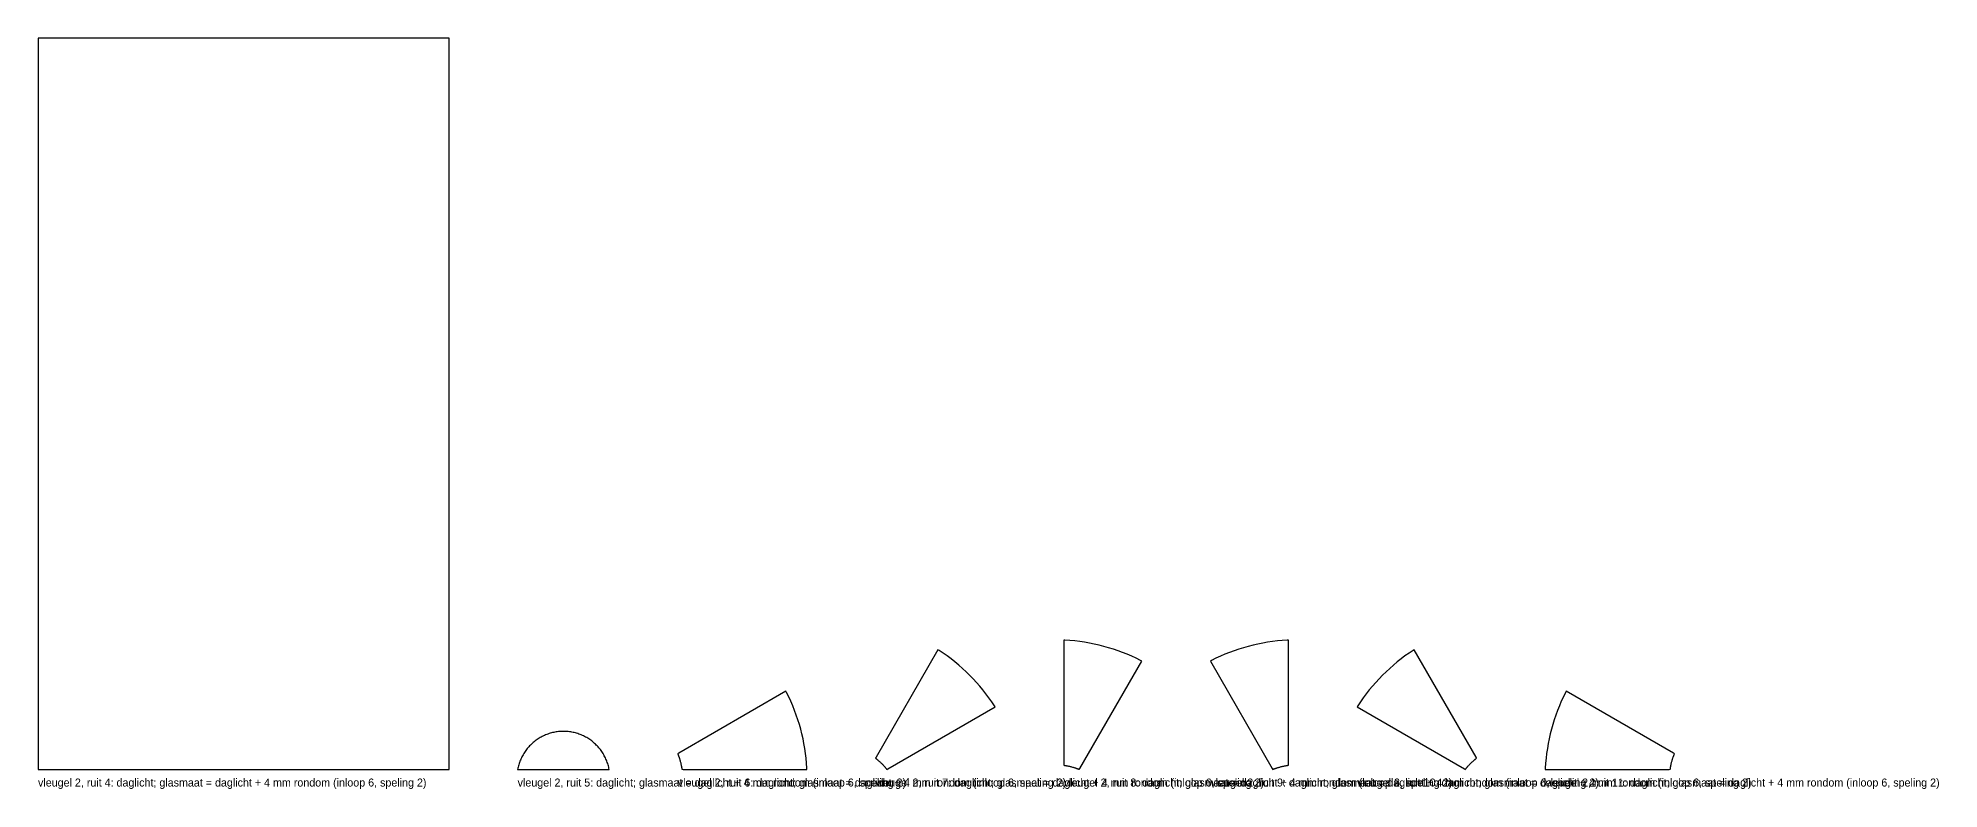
# Model space of a CAD drawing. Header units: millimetres. Extents: x 0 to 9904, y -34 to 1279.
# Drawn here: x 6579 to 9904, y -34 to 1279 of the extents above; entities that cross this region are included whole.
import ezdxf

# ---------------------------------------------------------------- set-up
doc = ezdxf.new("R2010")
doc.units = ezdxf.units.MM

msp = doc.modelspace()

# ---------------------------------------------------------------- linework, layer by layer
at = {"layer": 'DAGLICHT'}
for p, q in [((7297.5913, 1278.63), (6578.5913, 1278.63)), ((6578.5913, 1278.63), (6578.5913, 0)), ((7297.5913, 0), (7297.5913, 1278.63)), ((8152.8921, 209.2176), (8044.5205, 21.5124)), ((8154.792, 208.0189), (8152.8921, 209.2176)), ((8161.9643, 203.2265), (8154.792, 208.0189)), ((8169.0086, 198.248), (8161.9643, 203.2265)), ((8375.1188, 225.8468), (8372.8741, 225.935)), ((8372.8741, 225.935), (8372.8741, 9.1918)), ((8383.7264, 225.2827), (8375.1188, 225.8468)), ((8392.3162, 224.4934), (8383.7264, 225.2827)), ((8400.8825, 223.4795), (8392.3162, 224.4934)), ((8409.4192, 222.2417), (8400.8825, 223.4795)), ((8417.9207, 220.7809), (8409.4192, 222.2417)), ((8426.381, 219.098), (8417.9207, 220.7809)), ((8434.7943, 217.1943), (8426.381, 219.098)), ((8443.155, 215.071), (8434.7943, 217.1943)), ((8451.4571, 212.7295), (8443.155, 215.071)), ((8459.6952, 210.1715), (8451.4571, 212.7295)), ((8467.8634, 207.3988), (8459.6952, 210.1715)), ((8475.9563, 204.4132), (8467.8634, 207.3988)), ((8483.9683, 201.2167), (8475.9563, 204.4132)), ((8491.8938, 197.8116), (8483.9683, 201.2167)), ((8654.9358, 201.2167), (8647.0102, 197.8116)), ((8662.9477, 204.4132), (8654.9358, 201.2167)), ((8671.0406, 207.3988), (8662.9477, 204.4132)), ((8679.2088, 210.1715), (8671.0406, 207.3988)), ((8687.4469, 212.7295), (8679.2088, 210.1715)), ((8695.7491, 215.071), (8687.4469, 212.7295)), ((8704.1097, 217.1943), (8695.7491, 215.071)), ((8712.523, 219.098), (8704.1097, 217.1943)), ((8720.9833, 220.7809), (8712.523, 219.098)), ((8729.4848, 222.2417), (8720.9833, 220.7809)), ((8738.0216, 223.4795), (8729.4848, 222.2417)), ((8746.5878, 224.4934), (8738.0216, 223.4795)), ((8755.1777, 225.2827), (8746.5878, 224.4934)), ((8763.7853, 225.8468), (8755.1777, 225.2827)), ((8766.0299, 225.935), (8763.7853, 225.8468)), ((8766.0299, 9.1918), (8766.0299, 225.935)), ((8976.9398, 203.2265), (8969.8954, 198.248)), ((8984.1121, 208.0189), (8976.9398, 203.2265)), ((8986.0119, 209.2176), (8984.1121, 208.0189)), ((9094.3836, 21.5124), (8986.0119, 209.2176)), ((8175.9203, 193.0868), (8169.0086, 198.248)), ((8182.6945, 187.7465), (8175.9203, 193.0868)), ((8189.3265, 182.2307), (8182.6945, 187.7465)), ((8195.8119, 176.5431), (8189.3265, 182.2307)), ((8202.1462, 170.6878), (8195.8119, 176.5431)), ((8208.3251, 164.6686), (8202.1462, 170.6878)), ((8401.0804, 1.6339), (8509.452, 189.3391)), ((8499.7275, 194.2003), (8491.8938, 197.8116)), ((8507.464, 190.3851), (8499.7275, 194.2003)), ((8509.452, 189.3391), (8507.464, 190.3851)), ((8631.4401, 190.3851), (8629.452, 189.3391)), ((8629.452, 189.3391), (8737.8236, 1.6339)), ((8639.1765, 194.2003), (8631.4401, 190.3851)), ((8647.0102, 197.8116), (8639.1765, 194.2003)), ((8936.7578, 170.6878), (8930.5789, 164.6686)), ((8943.0921, 176.5431), (8936.7578, 170.6878)), ((8949.5775, 182.2307), (8943.0921, 176.5431)), ((8956.2096, 187.7465), (8949.5775, 182.2307)), ((8962.9837, 193.0868), (8956.2096, 187.7465)), ((8969.8954, 198.248), (8962.9837, 193.0868)), ((7887.0606, 136.5779), (7699.3554, 28.2063)), ((7888.1065, 134.5899), (7887.0606, 136.5779)), ((7891.9217, 126.8534), (7888.1065, 134.5899)), ((8214.3443, 158.4897), (8208.3251, 164.6686)), ((8220.1996, 152.1554), (8214.3443, 158.4897)), ((8225.8872, 145.67), (8220.1996, 152.1554)), ((8231.403, 139.038), (8225.8872, 145.67)), ((8236.7433, 132.2638), (8231.403, 139.038)), ((8907.501, 139.038), (8902.1607, 132.2638)), ((8913.0169, 145.67), (8907.501, 139.038)), ((8918.7044, 152.1554), (8913.0169, 145.67)), ((8924.5598, 158.4897), (8918.7044, 152.1554)), ((8930.5789, 164.6686), (8924.5598, 158.4897)), ((9250.7975, 134.5899), (9246.9823, 126.8534)), ((9251.8435, 136.5779), (9250.7975, 134.5899)), ((9439.5486, 28.2063), (9251.8435, 136.5779)), ((7895.5331, 119.0197), (7891.9217, 126.8534)), ((7898.9382, 111.0942), (7895.5331, 119.0197)), ((7902.1346, 103.0822), (7898.9382, 111.0942)), ((7905.1203, 94.9894), (7902.1346, 103.0822)), ((8065.1689, 0.864), (8252.8741, 109.2356)), ((8241.9045, 125.3521), (8236.7433, 132.2638)), ((8246.883, 118.3078), (8241.9045, 125.3521)), ((8251.6754, 111.1355), (8246.883, 118.3078)), ((8252.8741, 109.2356), (8251.6754, 111.1355)), ((8887.2287, 111.1355), (8886.0299, 109.2356)), ((8886.0299, 109.2356), (9073.7351, 0.864)), ((8892.021, 118.3078), (8887.2287, 111.1355)), ((8896.9995, 125.3521), (8892.021, 118.3078)), ((8902.1607, 132.2638), (8896.9995, 125.3521)), ((9236.7694, 103.0822), (9233.7838, 94.9894)), ((9239.9658, 111.0942), (9236.7694, 103.0822)), ((9243.3709, 119.0197), (9239.9658, 111.0942)), ((9246.9823, 126.8534), (9243.3709, 119.0197)), ((7907.893, 86.8211), (7905.1203, 94.9894)), ((7910.451, 78.5831), (7907.893, 86.8211)), ((7912.7924, 70.2809), (7910.451, 78.5831)), ((7914.9158, 61.9202), (7912.7924, 70.2809)), ((9226.1116, 70.2809), (9223.9883, 61.9202)), ((9228.4531, 78.5831), (9226.1116, 70.2809)), ((9231.011, 86.8211), (9228.4531, 78.5831)), ((9233.7838, 94.9894), (9231.011, 86.8211)), ((7433.0298, 34.5897), (7431.7539, 32.881)), ((7434.3501, 36.2644), (7433.0298, 34.5897)), ((7435.7137, 37.904), (7434.3501, 36.2644)), ((7437.1198, 39.5074), (7435.7137, 37.904)), ((7438.5674, 41.0734), (7437.1198, 39.5074)), ((7440.0555, 42.6009), (7438.5674, 41.0734)), ((7441.583, 44.089), (7440.0555, 42.6009)), ((7443.149, 45.5366), (7441.583, 44.089)), ((7444.7523, 46.9427), (7443.149, 45.5366)), ((7446.3919, 48.3063), (7444.7523, 46.9427)), ((7448.0667, 49.6266), (7446.3919, 48.3063)), ((7449.7754, 50.9025), (7448.0667, 49.6266)), ((7451.5169, 52.1333), (7449.7754, 50.9025)), ((7453.2901, 53.3181), (7451.5169, 52.1333)), ((7455.0936, 54.4561), (7453.2901, 53.3181)), ((7456.9264, 55.5464), (7455.0936, 54.4561)), ((7458.787, 56.5884), (7456.9264, 55.5464)), ((7460.6743, 57.5814), (7458.787, 56.5884)), ((7462.5869, 58.5246), (7460.6743, 57.5814)), ((7464.5236, 59.4174), (7462.5869, 58.5246)), ((7466.483, 60.2592), (7464.5236, 59.4174)), ((7468.4637, 61.0495), (7466.483, 60.2592)), ((7470.4645, 61.7876), (7468.4637, 61.0495)), ((7472.4839, 62.4731), (7470.4645, 61.7876)), ((7474.5205, 63.1055), (7472.4839, 62.4731)), ((7476.573, 63.6843), (7474.5205, 63.1055)), ((7478.6399, 64.2093), (7476.573, 63.6843)), ((7480.7199, 64.6799), (7478.6399, 64.2093)), ((7482.8115, 65.0959), (7480.7199, 64.6799)), ((7484.9132, 65.4571), (7482.8115, 65.0959)), ((7487.0237, 65.7631), (7484.9132, 65.4571)), ((7489.1415, 66.0138), (7487.0237, 65.7631)), ((7491.2651, 66.2089), (7489.1415, 66.0138)), ((7493.3931, 66.3484), (7491.2651, 66.2089)), ((7495.524, 66.4321), (7493.3931, 66.3484)), ((7497.6564, 66.46), (7495.524, 66.4321)), ((7499.7888, 66.4321), (7497.6564, 66.46)), ((7501.9197, 66.3484), (7499.7888, 66.4321)), ((7504.0477, 66.2089), (7501.9197, 66.3484)), ((7506.1713, 66.0138), (7504.0477, 66.2089)), ((7508.289, 65.7631), (7506.1713, 66.0138)), ((7510.3995, 65.4571), (7508.289, 65.7631)), ((7512.5013, 65.0959), (7510.3995, 65.4571)), ((7514.5929, 64.6799), (7512.5013, 65.0959)), ((7516.6728, 64.2093), (7514.5929, 64.6799)), ((7518.7398, 63.6843), (7516.6728, 64.2093)), ((7520.7923, 63.1055), (7518.7398, 63.6843)), ((7522.8289, 62.4731), (7520.7923, 63.1055)), ((7524.8483, 61.7876), (7522.8289, 62.4731)), ((7526.849, 61.0495), (7524.8483, 61.7876)), ((7528.8298, 60.2592), (7526.849, 61.0495)), ((7530.7891, 59.4174), (7528.8298, 60.2592)), ((7532.7258, 58.5246), (7530.7891, 59.4174)), ((7534.6384, 57.5814), (7532.7258, 58.5246)), ((7536.5257, 56.5884), (7534.6384, 57.5814)), ((7538.3864, 55.5464), (7536.5257, 56.5884)), ((7540.2191, 54.4561), (7538.3864, 55.5464)), ((7542.0227, 53.3181), (7540.2191, 54.4561)), ((7543.7958, 52.1333), (7542.0227, 53.3181)), ((7545.5374, 50.9025), (7543.7958, 52.1333)), ((7547.2461, 49.6266), (7545.5374, 50.9025)), ((7548.9208, 48.3063), (7547.2461, 49.6266)), ((7550.5604, 46.9427), (7548.9208, 48.3063)), ((7552.1638, 45.5366), (7550.5604, 46.9427)), ((7553.7297, 44.089), (7552.1638, 45.5366)), ((7555.2573, 42.6009), (7553.7297, 44.089)), ((7556.7454, 41.0734), (7555.2573, 42.6009)), ((7558.193, 39.5074), (7556.7454, 41.0734)), ((7559.599, 37.904), (7558.193, 39.5074)), ((7560.9627, 36.2644), (7559.599, 37.904)), ((7562.2829, 34.5897), (7560.9627, 36.2644)), ((7563.5589, 32.881), (7562.2829, 34.5897)), ((7916.8195, 53.5069), (7914.9158, 61.9202)), ((7918.5024, 45.0466), (7916.8195, 53.5069)), ((7919.9632, 36.5452), (7918.5024, 45.0466)), ((7921.201, 28.0084), (7919.9632, 36.5452)), ((9218.9408, 36.5452), (9217.7031, 28.0084)), ((9220.4017, 45.0466), (9218.9408, 36.5452)), ((9222.0845, 53.5069), (9220.4017, 45.0466)), ((9223.9883, 61.9202), (9222.0845, 53.5069)), ((6578.5913, 0), (7297.5913, 0)), ((7417.9765, 1.9365), (7417.5913, 0)), ((7417.5913, 0), (7577.7215, 0)), ((7418.4471, 4.0165), (7417.9765, 1.9365)), ((7418.9721, 6.0834), (7418.4471, 4.0165)), ((7419.5509, 8.1359), (7418.9721, 6.0834)), ((7420.1833, 10.1725), (7419.5509, 8.1359)), ((7420.8688, 12.1919), (7420.1833, 10.1725)), ((7421.6069, 14.1927), (7420.8688, 12.1919)), ((7422.3971, 16.1734), (7421.6069, 14.1927)), ((7423.239, 18.1328), (7422.3971, 16.1734)), ((7424.1318, 20.0694), (7423.239, 18.1328)), ((7425.075, 21.9821), (7424.1318, 20.0694)), ((7426.0679, 23.8694), (7425.075, 21.9821)), ((7427.1099, 25.73), (7426.0679, 23.8694)), ((7428.2003, 27.5627), (7427.1099, 25.73)), ((7429.3383, 29.3663), (7428.2003, 27.5627)), ((7430.5231, 31.1395), (7429.3383, 29.3663)), ((7431.7539, 32.881), (7430.5231, 31.1395)), ((7564.7897, 31.1395), (7563.5589, 32.881)), ((7565.9745, 29.3663), (7564.7897, 31.1395)), ((7567.1124, 27.5627), (7565.9745, 29.3663)), ((7568.2028, 25.73), (7567.1124, 27.5627)), ((7569.2448, 23.8694), (7568.2028, 25.73)), ((7570.2378, 21.9821), (7569.2448, 23.8694)), ((7571.181, 20.0694), (7570.2378, 21.9821)), ((7572.0738, 18.1328), (7571.181, 20.0694)), ((7572.9156, 16.1734), (7572.0738, 18.1328)), ((7573.7058, 14.1927), (7572.9156, 16.1734)), ((7574.444, 12.1919), (7573.7058, 14.1927)), ((7575.1294, 10.1725), (7574.444, 12.1919)), ((7575.7618, 8.1359), (7575.1294, 10.1725)), ((7576.3407, 6.0834), (7575.7618, 8.1359)), ((7576.8656, 4.0165), (7576.3407, 6.0834)), ((7577.3363, 1.9365), (7576.8656, 4.0165)), ((7577.7215, 0), (7577.3363, 1.9365)), ((7699.3554, 28.2063), (7697.7215, 27.1042)), ((7697.7215, 27.1042), (7698.0431, 26.307)), ((7698.0431, 26.307), (7698.2153, 25.8728)), ((7698.2153, 25.8728), (7698.3958, 25.412)), ((7698.3958, 25.412), (7698.5851, 24.922)), ((7698.5851, 24.922), (7698.7838, 24.4002)), ((7698.7838, 24.4002), (7698.9925, 23.8432)), ((7698.9925, 23.8432), (7699.2121, 23.2475)), ((7699.2121, 23.2475), (7699.4432, 22.609)), ((7699.4432, 22.609), (7699.6865, 21.9229)), ((7699.6865, 21.9229), (7699.9431, 21.184)), ((7699.9431, 21.184), (7700.2137, 20.3858)), ((7700.2137, 20.3858), (7700.4992, 19.5212)), ((7700.4992, 19.5212), (7700.8006, 18.5817)), ((7700.8006, 18.5817), (7701.1189, 17.5575)), ((7701.1189, 17.5575), (7701.4547, 16.4368)), ((7701.4547, 16.4368), (7701.8089, 15.2058)), ((7701.8089, 15.2058), (7702.182, 13.848)), ((7702.182, 13.848), (7702.5378, 12.4856)), ((7702.5378, 12.4856), (7702.8466, 11.2424)), ((7702.8466, 11.2424), (7703.116, 10.1039)), ((7703.116, 10.1039), (7703.3526, 9.0578)), ((7703.3526, 9.0578), (7703.5613, 8.0934)), ((7703.5613, 8.0934), (7703.7463, 7.2019)), ((7703.7463, 7.2019), (7703.911, 6.3754)), ((7703.911, 6.3754), (7704.0584, 5.6071)), ((7704.0584, 5.6071), (7704.1906, 4.8913)), ((7704.1906, 4.8913), (7704.3098, 4.2228)), ((7704.3098, 4.2228), (7704.4175, 3.5971)), ((7704.4175, 3.5971), (7704.5151, 3.0104)), ((7704.5151, 3.0104), (7704.604, 2.4591)), ((7704.604, 2.4591), (7704.685, 1.9402)), ((7704.685, 1.9402), (7704.7592, 1.4508)), ((7704.7592, 1.4508), (7704.8271, 0.9887)), ((7704.8271, 0.9887), (7704.9472, 0.1375)), ((7704.9472, 0.1375), (7706.9133, 0)), ((7706.9133, 0), (7923.6565, 0)), ((7922.2148, 19.4421), (7921.201, 28.0084)), ((7923.0041, 10.8523), (7922.2148, 19.4421)), ((7923.5683, 2.2447), (7923.0041, 10.8523)), ((7923.6565, 0), (7923.5683, 2.2447)), ((8044.5205, 21.5124), (8043.6565, 19.741)), ((8043.6565, 19.741), (8044.3337, 19.2114)), ((8044.3337, 19.2114), (8044.6999, 18.9215)), ((8044.6999, 18.9215), (8045.0866, 18.6127)), ((8045.0866, 18.6127), (8045.4955, 18.283)), ((8045.4955, 18.283), (8045.9285, 17.9304)), ((8045.9285, 17.9304), (8046.3878, 17.5524)), ((8046.3878, 17.5524), (8046.8758, 17.1463)), ((8046.8758, 17.1463), (8047.3951, 16.7089)), ((8047.3951, 16.7089), (8047.9489, 16.2364)), ((8047.9489, 16.2364), (8048.5406, 15.7247)), ((8048.5406, 15.7247), (8049.174, 15.1688)), ((8049.174, 15.1688), (8049.8536, 14.5628)), ((8049.8536, 14.5628), (8050.5844, 13.8999)), ((8050.5844, 13.8999), (8051.3721, 13.172)), ((8051.3721, 13.172), (8052.2233, 12.3694)), ((8052.2233, 12.3694), (8053.1456, 11.4804)), ((8053.1456, 11.4804), (8054.1475, 10.491)), ((8054.1475, 10.491), (8055.1369, 9.4891)), ((8055.1369, 9.4891), (8056.0259, 8.5668)), ((8056.0259, 8.5668), (8056.8285, 7.7156)), ((8056.8285, 7.7156), (8057.5564, 6.9279)), ((8057.5564, 6.9279), (8058.2193, 6.1971)), ((8058.2193, 6.1971), (8058.8253, 5.5175)), ((8058.8253, 5.5175), (8059.3812, 4.8841)), ((8059.3812, 4.8841), (8059.8929, 4.2924)), ((8059.8929, 4.2924), (8060.3654, 3.7386)), ((8060.3654, 3.7386), (8060.8028, 3.2193)), ((8060.8028, 3.2193), (8061.2089, 2.7313)), ((8061.2089, 2.7313), (8061.5869, 2.272)), ((8061.5869, 2.272), (8061.9395, 1.839)), ((8061.9395, 1.839), (8062.2692, 1.4301)), ((8062.2692, 1.4301), (8062.578, 1.0434)), ((8062.578, 1.0434), (8062.8679, 0.6772)), ((8062.8679, 0.6772), (8063.3975, 0)), ((8063.3975, 0), (8065.1689, 0.864)), ((8372.8741, 9.1918), (8373.0116, 7.2257)), ((8373.0116, 7.2257), (8373.8628, 7.1057)), ((8373.8628, 7.1057), (8374.3249, 7.0377)), ((8374.3249, 7.0377), (8374.8142, 6.9636)), ((8374.8142, 6.9636), (8375.3332, 6.8825)), ((8375.3332, 6.8825), (8375.8845, 6.7937)), ((8375.8845, 6.7937), (8376.4712, 6.696)), ((8376.4712, 6.696), (8377.0969, 6.5883)), ((8377.0969, 6.5883), (8377.7654, 6.4691)), ((8377.7654, 6.4691), (8378.4812, 6.3369)), ((8378.4812, 6.3369), (8379.2495, 6.1896)), ((8379.2495, 6.1896), (8380.076, 6.0248)), ((8380.076, 6.0248), (8380.9675, 5.8398)), ((8380.9675, 5.8398), (8381.9319, 5.6311)), ((8381.9319, 5.6311), (8382.978, 5.3946)), ((8382.978, 5.3946), (8384.1165, 5.1251)), ((8384.1165, 5.1251), (8385.3596, 4.8164)), ((8385.3596, 4.8164), (8386.7221, 4.4605)), ((8386.7221, 4.4605), (8388.0799, 4.0875)), ((8388.0799, 4.0875), (8389.3109, 3.7333)), ((8389.3109, 3.7333), (8390.4315, 3.3974)), ((8390.4315, 3.3974), (8391.4558, 3.0792)), ((8391.4558, 3.0792), (8392.3953, 2.7777)), ((8392.3953, 2.7777), (8393.2599, 2.4922)), ((8393.2599, 2.4922), (8394.058, 2.2216)), ((8394.058, 2.2216), (8394.797, 1.9651)), ((8394.797, 1.9651), (8395.4831, 1.7217)), ((8395.4831, 1.7217), (8396.1216, 1.4906)), ((8396.1216, 1.4906), (8396.7173, 1.2711)), ((8396.7173, 1.2711), (8397.2743, 1.0623)), ((8397.2743, 1.0623), (8397.7961, 0.8636)), ((8397.7961, 0.8636), (8398.2861, 0.6743)), ((8398.2861, 0.6743), (8398.7469, 0.4939)), ((8398.7469, 0.4939), (8399.1811, 0.3217)), ((8399.1811, 0.3217), (8399.9783, 0)), ((8399.9783, 0), (8401.0804, 1.6339)), ((8737.8236, 1.6339), (8738.9258, 0)), ((8738.9258, 0), (8739.7229, 0.3217)), ((8739.7229, 0.3217), (8740.1571, 0.4939)), ((8740.1571, 0.4939), (8740.618, 0.6743)), ((8740.618, 0.6743), (8741.1079, 0.8636)), ((8741.1079, 0.8636), (8741.6298, 1.0623)), ((8741.6298, 1.0623), (8742.1868, 1.2711)), ((8742.1868, 1.2711), (8742.7824, 1.4906)), ((8742.7824, 1.4906), (8743.421, 1.7217)), ((8743.421, 1.7217), (8744.107, 1.9651)), ((8744.107, 1.9651), (8744.846, 2.2216)), ((8744.846, 2.2216), (8745.6442, 2.4922)), ((8745.6442, 2.4922), (8746.5088, 2.7777)), ((8746.5088, 2.7777), (8747.4482, 3.0792)), ((8747.4482, 3.0792), (8748.4725, 3.3974)), ((8748.4725, 3.3974), (8749.5932, 3.7333)), ((8749.5932, 3.7333), (8750.8242, 4.0875)), ((8750.8242, 4.0875), (8752.182, 4.4605)), ((8752.182, 4.4605), (8753.5444, 4.8164)), ((8753.5444, 4.8164), (8754.7876, 5.1251)), ((8754.7876, 5.1251), (8755.926, 5.3946)), ((8755.926, 5.3946), (8756.9722, 5.6311)), ((8756.9722, 5.6311), (8757.9365, 5.8398)), ((8757.9365, 5.8398), (8758.828, 6.0248)), ((8758.828, 6.0248), (8759.6546, 6.1896)), ((8759.6546, 6.1896), (8760.4228, 6.3369)), ((8760.4228, 6.3369), (8761.1386, 6.4691)), ((8761.1386, 6.4691), (8761.8072, 6.5883)), ((8761.8072, 6.5883), (8762.4328, 6.696)), ((8762.4328, 6.696), (8763.0195, 6.7937)), ((8763.0195, 6.7937), (8763.5709, 6.8825)), ((8763.5709, 6.8825), (8764.0898, 6.9636)), ((8764.0898, 6.9636), (8764.5791, 7.0377)), ((8764.5791, 7.0377), (8765.0412, 7.1057)), ((8765.0412, 7.1057), (8765.8925, 7.2257)), ((8765.8925, 7.2257), (8766.0299, 9.1918)), ((9073.7351, 0.864), (9075.5065, 0)), ((9075.5065, 0), (9076.0361, 0.6772)), ((9076.0361, 0.6772), (9076.326, 1.0434)), ((9076.326, 1.0434), (9076.6349, 1.4301)), ((9076.6349, 1.4301), (9076.9645, 1.839)), ((9076.9645, 1.839), (9077.3171, 2.272)), ((9077.3171, 2.272), (9077.6951, 2.7313)), ((9077.6951, 2.7313), (9078.1012, 3.2193)), ((9078.1012, 3.2193), (9078.5386, 3.7386)), ((9078.5386, 3.7386), (9079.0111, 4.2924)), ((9079.0111, 4.2924), (9079.5228, 4.8841)), ((9079.5228, 4.8841), (9080.0787, 5.5175)), ((9080.0787, 5.5175), (9080.6847, 6.1971)), ((9080.6847, 6.1971), (9081.3476, 6.9279)), ((9081.3476, 6.9279), (9082.0755, 7.7156)), ((9082.0755, 7.7156), (9082.8782, 8.5668)), ((9082.8782, 8.5668), (9083.7671, 9.4891)), ((9083.7671, 9.4891), (9084.7565, 10.491)), ((9084.7565, 10.491), (9085.7585, 11.4804)), ((9085.7585, 11.4804), (9086.6807, 12.3694)), ((9086.6807, 12.3694), (9087.5319, 13.172)), ((9087.5319, 13.172), (9088.3196, 13.8999)), ((9088.3196, 13.8999), (9089.0504, 14.5628)), ((9089.0504, 14.5628), (9089.73, 15.1688)), ((9089.73, 15.1688), (9090.3634, 15.7247)), ((9090.3634, 15.7247), (9090.9551, 16.2364)), ((9090.9551, 16.2364), (9091.5089, 16.7089)), ((9091.5089, 16.7089), (9092.0283, 17.1463)), ((9092.0283, 17.1463), (9092.5162, 17.5524)), ((9092.5162, 17.5524), (9092.9755, 17.9304)), ((9092.9755, 17.9304), (9093.4086, 18.283)), ((9093.4086, 18.283), (9093.8174, 18.6127)), ((9093.8174, 18.6127), (9094.2041, 18.9215)), ((9094.2041, 18.9215), (9094.5704, 19.2114)), ((9095.2475, 19.741), (9094.3836, 21.5124)), ((9094.5704, 19.2114), (9095.2475, 19.741)), ((9215.3357, 2.2447), (9215.2475, 0)), ((9215.2475, 0), (9431.9908, 0)), ((9215.8999, 10.8523), (9215.3357, 2.2447)), ((9216.6892, 19.4421), (9215.8999, 10.8523)), ((9217.7031, 28.0084), (9216.6892, 19.4421)), ((9431.9908, 0), (9433.9569, 0.1375)), ((9433.9569, 0.1375), (9434.0769, 0.9887)), ((9434.0769, 0.9887), (9434.1449, 1.4508)), ((9434.1449, 1.4508), (9434.219, 1.9402)), ((9434.219, 1.9402), (9434.3, 2.4591)), ((9434.3, 2.4591), (9434.3889, 3.0104)), ((9434.3889, 3.0104), (9434.4866, 3.5971)), ((9434.4866, 3.5971), (9434.5943, 4.2228)), ((9434.5943, 4.2228), (9434.7134, 4.8913)), ((9434.7134, 4.8913), (9434.8457, 5.6071)), ((9434.8457, 5.6071), (9434.993, 6.3754)), ((9434.993, 6.3754), (9435.1578, 7.2019)), ((9435.1578, 7.2019), (9435.3428, 8.0934)), ((9435.3428, 8.0934), (9435.5515, 9.0578)), ((9435.5515, 9.0578), (9435.788, 10.1039)), ((9435.788, 10.1039), (9436.0575, 11.2424)), ((9436.0575, 11.2424), (9436.3662, 12.4856)), ((9436.3662, 12.4856), (9436.7221, 13.848)), ((9436.7221, 13.848), (9437.0951, 15.2058)), ((9437.0951, 15.2058), (9437.4493, 16.4368)), ((9437.4493, 16.4368), (9437.7852, 17.5575)), ((9437.7852, 17.5575), (9438.1034, 18.5817)), ((9438.1034, 18.5817), (9438.4048, 19.5212)), ((9438.4048, 19.5212), (9438.6904, 20.3858)), ((9438.6904, 20.3858), (9438.9609, 21.184)), ((9438.9609, 21.184), (9439.2175, 21.9229)), ((9439.2175, 21.9229), (9439.4609, 22.609)), ((9439.4609, 22.609), (9439.6919, 23.2475)), ((9441.1826, 27.1042), (9439.5486, 28.2063)), ((9439.6919, 23.2475), (9439.9115, 23.8432)), ((9439.9115, 23.8432), (9440.1203, 24.4002)), ((9440.1203, 24.4002), (9440.319, 24.922)), ((9440.319, 24.922), (9440.5082, 25.412)), ((9440.5082, 25.412), (9440.6887, 25.8728)), ((9440.6887, 25.8728), (9440.8609, 26.307)), ((9440.8609, 26.307), (9441.1826, 27.1042))]:
    msp.add_line(p, q, dxfattribs=at)

# ---------------------------------------------------------------- texts
at = {"layer": 'TEKST'}
for s, p in [('vleugel 2, ruit 4: daglicht; glasmaat = daglicht + 4 mm rondom (inloop 6, speling 2)', (6578.5913, -30)), ('vleugel 2, ruit 5: daglicht; glasmaat = daglicht + 4 mm rondom (inloop 6, speling 2)', (7417.5913, -30)), ('vleugel 2, ruit 6: daglicht; glasmaat = daglicht + 4 mm rondom (inloop 6, speling 2)', (7697.7215, -30)), ('vleugel 2, ruit 7: daglicht; glasmaat = daglicht + 4 mm rondom (inloop 6, speling 2)', (8043.6565, -30)), ('vleugel 2, ruit 8: daglicht; glasmaat = daglicht + 4 mm rondom (inloop 6, speling 2)', (8372.8741, -30)), ('vleugel 2, ruit 9: daglicht; glasmaat = daglicht + 4 mm rondom (inloop 6, speling 2)', (8629.452, -30)), ('vleugel 2, ruit 10: daglicht; glasmaat = daglicht + 4 mm rondom (inloop 6, speling 2)', (8886.0299, -30)), ('vleugel 2, ruit 11: daglicht; glasmaat = daglicht + 4 mm rondom (inloop 6, speling 2)', (9215.2475, -30))]:
    msp.add_text(s, height=14, dxfattribs=at).set_placement(p)

doc.saveas('drawing.dxf')
